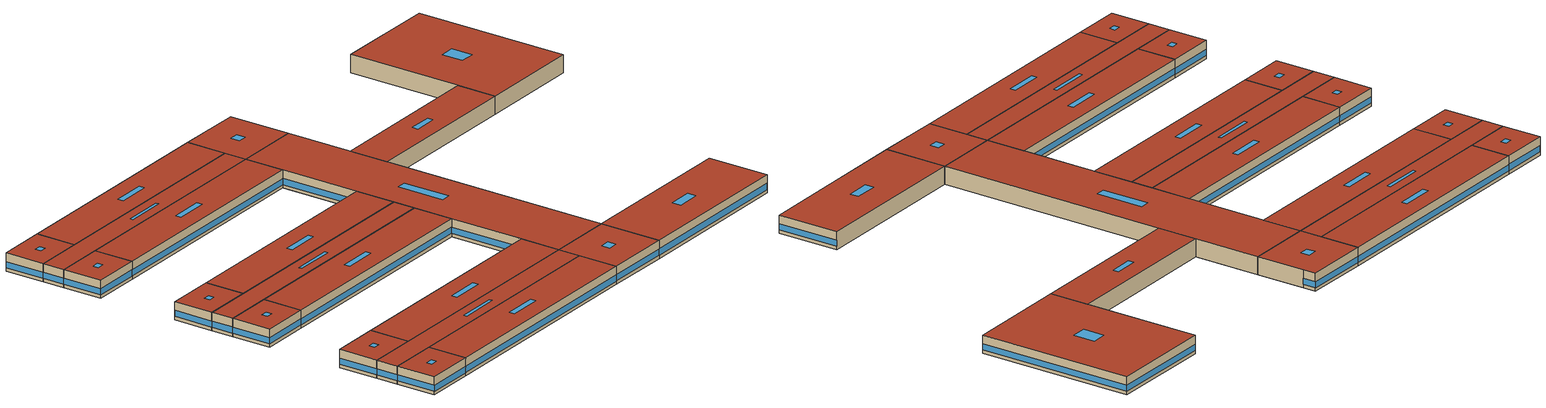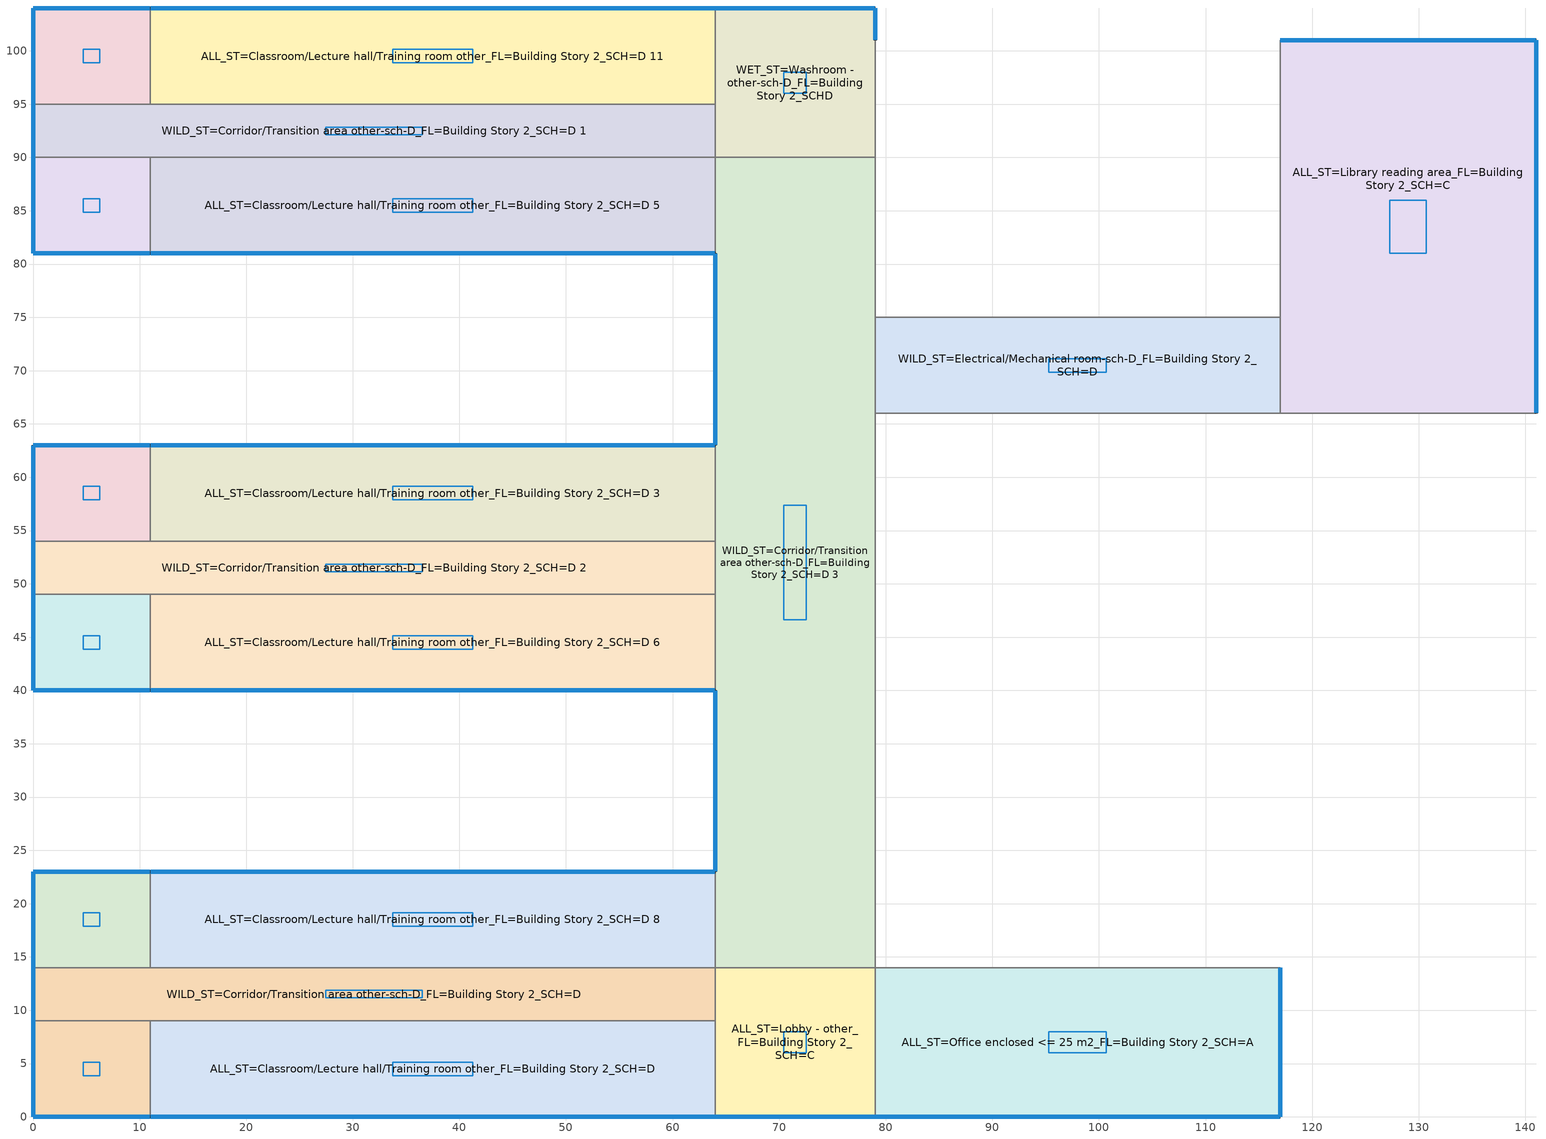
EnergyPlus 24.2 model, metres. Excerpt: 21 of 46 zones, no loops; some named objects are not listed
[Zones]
ALL_ST=Classroom/Lecture hall/Training room other_FL=Building Story 2_SCH=D
 floor to ALL_ST=Classroom/Lecture hall/Training room other_FL=Building Story 1_SCH=D 4 (BTAP-Int-Floor): 64,9 64,0 11,0 11,9 z4
 wall outside (BTAP-Ext-Wall-Mass:U-0.29): 11,0 64,0 z4:8
 wall to ALL_ST=Lobby - other_FL=Building Story 2_SCH=C (BTAP-Int-Wall): 64,0 64,9 z4:8
 wall to WILD_ST=Corridor/Transition area other-sch-D_FL=Building Story 2_SCH=D (BTAP-Int-Wall): 64,9 11,9 z4:8
 wall to ALL_ST=Classroom/Lecture hall/Training room other_FL=Building Story 2_SCH=D 4 (BTAP-Int-Wall): 11,9 11,0 z4:8
 window (BTAP-Ext-FixedWindow:U=0.280 SHGC=0.600): 11.03,0 63.97,0 z4.76:6.1
 roof outside (BTAP-Ext-Roof-Metal:U-0.2): 64,0 64,9 11,9 11,0 z8
 skylight (BTAP-Ext-Skylights:U=0.241 SHGC=0.600): 41.25,3.86 41.25,5.14 33.75,5.14 33.75,3.86 z8
ALL_ST=Classroom/Lecture hall/Training room other_FL=Building Story 2_SCH=D 1
 floor to ALL_ST=Classroom/Lecture hall/Training room other_FL=Building Story 1_SCH=D 7 (BTAP-Int-Floor): 11,63 11,54 0,54 0,63 z4
 wall outside (BTAP-Ext-Wall-Mass:U-0.29): 11,63 0,63 0,54 z4:8
 wall to WILD_ST=Corridor/Transition area other-sch-D_FL=Building Story 2_SCH=D 2 (BTAP-Int-Wall): 0,54 11,54 z4:8
 wall to ALL_ST=Classroom/Lecture hall/Training room other_FL=Building Story 2_SCH=D 3 (BTAP-Int-Wall): 11,54 11,63 z4:8
 window (BTAP-Ext-FixedWindow:U=0.280 SHGC=0.600): 10.97,63 0.03,63 / 0,62.97 0,54.03 z4.76:6.1
 roof outside (BTAP-Ext-Roof-Metal:U-0.2): 11,54 11,63 0,63 0,54 z8
 skylight (BTAP-Ext-Skylights:U=0.241 SHGC=0.600): 6.28,57.86 6.28,59.14 4.72,59.14 4.72,57.86 z8
ALL_ST=Classroom/Lecture hall/Training room other_FL=Building Story 2_SCH=D 10
 floor to ALL_ST=Classroom/Lecture hall/Training room other_FL=Building Story 1_SCH=D 9 (BTAP-Int-Floor): 11,90 11,81 0,81 0,90 z4
 wall outside (BTAP-Ext-Wall-Mass:U-0.29): 0,90 0,81 11,81 z4:8
 wall to ALL_ST=Classroom/Lecture hall/Training room other_FL=Building Story 2_SCH=D 5 (BTAP-Int-Wall): 11,81 11,90 z4:8
 wall to WILD_ST=Corridor/Transition area other-sch-D_FL=Building Story 2_SCH=D 1 (BTAP-Int-Wall): 11,90 0,90 z4:8
 window (BTAP-Ext-FixedWindow:U=0.280 SHGC=0.600): 0.03,81 10.97,81 / 0,89.97 0,81.03 z4.76:6.1
 roof outside (BTAP-Ext-Roof-Metal:U-0.2): 11,81 11,90 0,90 0,81 z8
 skylight (BTAP-Ext-Skylights:U=0.241 SHGC=0.600): 6.28,84.86 6.28,86.14 4.72,86.14 4.72,84.86 z8
ALL_ST=Classroom/Lecture hall/Training room other_FL=Building Story 2_SCH=D 11
 floor to ALL_ST=Classroom/Lecture hall/Training room other_FL=Building Story 1_SCH=D 6 (BTAP-Int-Floor): 64,104 64,95 11,95 11,104 z4
 wall outside (BTAP-Ext-Wall-Mass:U-0.29): 64,104 11,104 z4:8
 wall to WILD_ST=Corridor/Transition area other-sch-D_FL=Building Story 2_SCH=D 1 (BTAP-Int-Wall): 11,95 64,95 z4:8
 wall to WET_ST=Washroom - other-sch-D_FL=Building Story 2_SCHD (BTAP-Int-Wall): 64,95 64,104 z4:8
 wall to ALL_ST=Classroom/Lecture hall/Training room other_FL=Building Story 2_SCH=D 9 (BTAP-Int-Wall): 11,104 11,95 z4:8
 window (BTAP-Ext-FixedWindow:U=0.280 SHGC=0.600): 63.97,104 11.03,104 z4.76:6.1
 roof outside (BTAP-Ext-Roof-Metal:U-0.2): 64,95 64,104 11,104 11,95 z8
 skylight (BTAP-Ext-Skylights:U=0.241 SHGC=0.600): 41.25,98.86 41.25,100.14 33.75,100.14 33.75,98.86 z8
ALL_ST=Classroom/Lecture hall/Training room other_FL=Building Story 2_SCH=D 2
 floor to ALL_ST=Classroom/Lecture hall/Training room other_FL=Building Story 1_SCH=D 3 (BTAP-Int-Floor): 11,49 11,40 0,40 0,49 z4
 wall outside (BTAP-Ext-Wall-Mass:U-0.29): 0,49 0,40 11,40 z4:8
 wall to ALL_ST=Classroom/Lecture hall/Training room other_FL=Building Story 2_SCH=D 6 (BTAP-Int-Wall): 11,40 11,49 z4:8
 wall to WILD_ST=Corridor/Transition area other-sch-D_FL=Building Story 2_SCH=D 2 (BTAP-Int-Wall): 11,49 0,49 z4:8
 window (BTAP-Ext-FixedWindow:U=0.280 SHGC=0.600): 0.03,40 10.97,40 / 0,48.97 0,40.03 z4.76:6.1
 roof outside (BTAP-Ext-Roof-Metal:U-0.2): 11,40 11,49 0,49 0,40 z8
 skylight (BTAP-Ext-Skylights:U=0.241 SHGC=0.600): 6.28,43.86 6.28,45.14 4.72,45.14 4.72,43.86 z8
ALL_ST=Classroom/Lecture hall/Training room other_FL=Building Story 2_SCH=D 3
 floor to ALL_ST=Classroom/Lecture hall/Training room other_FL=Building Story 1_SCH=D (BTAP-Int-Floor): 64,63 64,54 11,54 11,63 z4
 wall outside (BTAP-Ext-Wall-Mass:U-0.29): 64,63 11,63 z4:8
 wall to WILD_ST=Corridor/Transition area other-sch-D_FL=Building Story 2_SCH=D 2 (BTAP-Int-Wall): 11,54 64,54 z4:8
 wall to WILD_ST=Corridor/Transition area other-sch-D_FL=Building Story 2_SCH=D 3 (BTAP-Int-Wall): 64,54 64,63 z4:8
 window (BTAP-Ext-FixedWindow:U=0.280 SHGC=0.600): 63.97,63 11.03,63 z4.76:6.1
 roof outside (BTAP-Ext-Roof-Metal:U-0.2): 64,54 64,63 11,63 11,54 z8
 skylight (BTAP-Ext-Skylights:U=0.241 SHGC=0.600): 41.25,57.86 41.25,59.14 33.75,59.14 33.75,57.86 z8
ALL_ST=Classroom/Lecture hall/Training room other_FL=Building Story 2_SCH=D 4
 floor to ALL_ST=Classroom/Lecture hall/Training room other_FL=Building Story 1_SCH=D 11 (BTAP-Int-Floor): 11,9 11,0 0,0 0,9 z4
 wall outside (BTAP-Ext-Wall-Mass:U-0.29): 0,9 0,0 11,0 z4:8
 wall to WILD_ST=Corridor/Transition area other-sch-D_FL=Building Story 2_SCH=D (BTAP-Int-Wall): 11,9 0,9 z4:8
 window (BTAP-Ext-FixedWindow:U=0.280 SHGC=0.600): 0.03,0 10.97,0 / 0,8.97 0,0.03 z4.76:6.1
 roof outside (BTAP-Ext-Roof-Metal:U-0.2): 11,0 11,9 0,9 0,0 z8
 skylight (BTAP-Ext-Skylights:U=0.241 SHGC=0.600): 6.28,3.86 6.28,5.14 4.72,5.14 4.72,3.86 z8
ALL_ST=Classroom/Lecture hall/Training room other_FL=Building Story 2_SCH=D 5
 floor to ALL_ST=Classroom/Lecture hall/Training room other_FL=Building Story 1_SCH=D 8 (BTAP-Int-Floor): 64,90 64,81 11,81 11,90 z4
 wall outside (BTAP-Ext-Wall-Mass:U-0.29): 11,81 64,81 z4:8
 wall to WILD_ST=Corridor/Transition area other-sch-D_FL=Building Story 2_SCH=D 3 (BTAP-Int-Wall): 64,81 64,90 z4:8
 wall to WILD_ST=Corridor/Transition area other-sch-D_FL=Building Story 2_SCH=D 1 (BTAP-Int-Wall): 64,90 11,90 z4:8
 window (BTAP-Ext-FixedWindow:U=0.280 SHGC=0.600): 11.03,81 63.97,81 z4.76:6.1
 roof outside (BTAP-Ext-Roof-Metal:U-0.2): 64,81 64,90 11,90 11,81 z8
 skylight (BTAP-Ext-Skylights:U=0.241 SHGC=0.600): 41.25,84.86 41.25,86.14 33.75,86.14 33.75,84.86 z8
ALL_ST=Classroom/Lecture hall/Training room other_FL=Building Story 2_SCH=D 6
 floor to ALL_ST=Classroom/Lecture hall/Training room other_FL=Building Story 1_SCH=D 2 (BTAP-Int-Floor): 64,49 64,40 11,40 11,49 z4
 wall outside (BTAP-Ext-Wall-Mass:U-0.29): 11,40 64,40 z4:8
 wall to WILD_ST=Corridor/Transition area other-sch-D_FL=Building Story 2_SCH=D 3 (BTAP-Int-Wall): 64,40 64,49 z4:8
 wall to WILD_ST=Corridor/Transition area other-sch-D_FL=Building Story 2_SCH=D 2 (BTAP-Int-Wall): 64,49 11,49 z4:8
 window (BTAP-Ext-FixedWindow:U=0.280 SHGC=0.600): 11.03,40 63.97,40 z4.76:6.1
 roof outside (BTAP-Ext-Roof-Metal:U-0.2): 64,40 64,49 11,49 11,40 z8
 skylight (BTAP-Ext-Skylights:U=0.241 SHGC=0.600): 41.25,43.86 41.25,45.14 33.75,45.14 33.75,43.86 z8
ALL_ST=Classroom/Lecture hall/Training room other_FL=Building Story 2_SCH=D 7
 floor to ALL_ST=Classroom/Lecture hall/Training room other_FL=Building Story 1_SCH=D 1 (BTAP-Int-Floor): 11,23 11,14 0,14 0,23 z4
 wall outside (BTAP-Ext-Wall-Mass:U-0.29): 11,23 0,23 0,14 z4:8
 wall to WILD_ST=Corridor/Transition area other-sch-D_FL=Building Story 2_SCH=D (BTAP-Int-Wall): 0,14 11,14 z4:8
 wall to ALL_ST=Classroom/Lecture hall/Training room other_FL=Building Story 2_SCH=D 8 (BTAP-Int-Wall): 11,14 11,23 z4:8
 window (BTAP-Ext-FixedWindow:U=0.280 SHGC=0.600): 10.97,23 0.03,23 / 0,22.97 0,14.03 z4.76:6.1
 roof outside (BTAP-Ext-Roof-Metal:U-0.2): 11,14 11,23 0,23 0,14 z8
 skylight (BTAP-Ext-Skylights:U=0.241 SHGC=0.600): 6.28,17.86 6.28,19.14 4.72,19.14 4.72,17.86 z8
ALL_ST=Classroom/Lecture hall/Training room other_FL=Building Story 2_SCH=D 8
 floor to ALL_ST=Classroom/Lecture hall/Training room other_FL=Building Story 1_SCH=D 5 (BTAP-Int-Floor): 64,23 64,14 11,14 11,23 z4
 wall outside (BTAP-Ext-Wall-Mass:U-0.29): 64,23 11,23 z4:8
 wall to WILD_ST=Corridor/Transition area other-sch-D_FL=Building Story 2_SCH=D (BTAP-Int-Wall): 11,14 64,14 z4:8
 wall to WILD_ST=Corridor/Transition area other-sch-D_FL=Building Story 2_SCH=D 3 (BTAP-Int-Wall): 64,14 64,23 z4:8
 window (BTAP-Ext-FixedWindow:U=0.280 SHGC=0.600): 63.97,23 11.03,23 z4.76:6.1
 roof outside (BTAP-Ext-Roof-Metal:U-0.2): 64,14 64,23 11,23 11,14 z8
 skylight (BTAP-Ext-Skylights:U=0.241 SHGC=0.600): 41.25,17.86 41.25,19.14 33.75,19.14 33.75,17.86 z8
ALL_ST=Classroom/Lecture hall/Training room other_FL=Building Story 2_SCH=D 9
 floor to ALL_ST=Classroom/Lecture hall/Training room other_FL=Building Story 1_SCH=D 10 (BTAP-Int-Floor): 11,104 11,95 0,95 0,104 z4
 wall outside (BTAP-Ext-Wall-Mass:U-0.29): 11,104 0,104 0,95 z4:8
 wall to WILD_ST=Corridor/Transition area other-sch-D_FL=Building Story 2_SCH=D 1 (BTAP-Int-Wall): 0,95 11,95 z4:8
 window (BTAP-Ext-FixedWindow:U=0.280 SHGC=0.600): 10.97,104 0.03,104 / 0,103.97 0,95.03 z4.76:6.1
 roof outside (BTAP-Ext-Roof-Metal:U-0.2): 11,95 11,104 0,104 0,95 z8
 skylight (BTAP-Ext-Skylights:U=0.241 SHGC=0.600): 6.28,98.86 6.28,100.14 4.72,100.14 4.72,98.86 z8
ALL_ST=Library reading area_FL=Building Story 2_SCH=C
 floor to ALL_ST=Food preparation area_FL=Building Story 1_SCH=B (BTAP-Int-Floor): 141,75 141,66 117,66 117,75 z4
 floor to ALL_ST=Conference/Meeting/Multi-purpose room_FL=Building Story 1_SCH=C (BTAP-Int-Floor): 141,101 141,75 117,75 117,101 z4
 wall outside (BTAP-Ext-Wall-Mass:U-0.29): 141,66 141,101 117,101 z4:8
 wall to ALL_ST=Gymnasium/Fitness centre playing area_FL=Building Story 1_SCH=B (BTAP-Int-Wall): 117,66 141,66 z4:8
 wall to WILD_ST=Electrical/Mechanical room-sch-D_FL=Building Story 2_SCH=D (BTAP-Int-Wall): 117,75 117,66 z4:8
 wall to ALL_ST=Audience seating area permanent - auditorium_FL=Building Story 1_SCH=C (BTAP-Int-Wall): 117,101 117,75 z4:8
 window (BTAP-Ext-FixedWindow:U=0.280 SHGC=0.600): 141,66.03 141,100.97 / 140.97,101 117.03,101 z4.76:6.1
 roof outside (BTAP-Ext-Roof-Metal:U-0.2): 141,66 141,101 117,101 117,66 z8
 skylight (BTAP-Ext-Skylights:U=0.241 SHGC=0.600): 130.7,81.03 130.7,85.97 127.3,85.97 127.3,81.03 z8
ALL_ST=Lobby - other_FL=Building Story 2_SCH=C
 floor to ALL_ST=Lobby - other_FL=Building Story 1_SCH=C (BTAP-Int-Floor): 79,14 79,0 64,0 64,14 z4
 wall outside (BTAP-Ext-Wall-Mass:U-0.29): 64,0 79,0 z4:8
 wall to ALL_ST=Office enclosed <= 25 m2_FL=Building Story 2_SCH=A (BTAP-Int-Wall): 79,0 79,14 z4:8
 wall to WILD_ST=Corridor/Transition area other-sch-D_FL=Building Story 2_SCH=D 3 (BTAP-Int-Wall): 79,14 64,14 z4:8
 wall to WILD_ST=Corridor/Transition area other-sch-D_FL=Building Story 2_SCH=D (BTAP-Int-Wall): 64,14 64,9 z4:8
 window (BTAP-Ext-FixedWindow:U=0.280 SHGC=0.600): 64.03,0 78.97,0 z4.76:6.1
 roof outside (BTAP-Ext-Roof-Metal:U-0.2): 79,0 79,14 64,14 64,0 z8
 skylight (BTAP-Ext-Skylights:U=0.241 SHGC=0.600): 72.56,6.01 72.56,7.99 70.44,7.99 70.44,6.01 z8
ALL_ST=Office enclosed <= 25 m2_FL=Building Story 2_SCH=A
 floor to ALL_ST=Office enclosed <= 25 m2_FL=Building Story 1_SCH=A (BTAP-Int-Floor): 117,14 117,0 79,0 79,14 z4
 wall outside (BTAP-Ext-Wall-Mass:U-0.29): 79,0 117,0 117,14 z4:8
 wall to ALL_ST=Gymnasium/Fitness centre playing area_FL=Building Story 1_SCH=B 1 (BTAP-Int-Wall): 117,14 79,14 z4:8
 window (BTAP-Ext-FixedWindow:U=0.280 SHGC=0.600): 79.03,0 116.97,0 / 117,0.03 117,13.97 z4.76:6.1
 roof outside (BTAP-Ext-Roof-Metal:U-0.2): 117,0 117,14 79,14 79,0 z8
 skylight (BTAP-Ext-Skylights:U=0.241 SHGC=0.600): 100.69,6.01 100.69,7.99 95.31,7.99 95.31,6.01 z8
WET_ST=Washroom - other-sch-D_FL=Building Story 2_SCHD
 floor to WET_ST=Washroom - other-sch-D_FL=Building Story 1_SCHD (BTAP-Int-Floor): 79,104 79,90 64,90 64,104 z4
 wall outside (BTAP-Ext-Wall-Mass:U-0.29): 79,101 79,104 64,104 z4:8
 wall to WILD_ST=Corridor/Transition area other-sch-D_FL=Building Story 2_SCH=D 3 (BTAP-Int-Wall): 64,90 79,90 z4:8
 wall to ALL_ST=Audience seating area permanent - auditorium_FL=Building Story 1_SCH=C (BTAP-Int-Wall): 79,90 79,101 z4:8
 wall to WILD_ST=Corridor/Transition area other-sch-D_FL=Building Story 2_SCH=D 1 (BTAP-Int-Wall): 64,95 64,90 z4:8
 window (BTAP-Ext-FixedWindow:U=0.280 SHGC=0.600): 79,101.03 79,103.97 z4.76:6.12; 78.97,104 64.03,104 z4.76:6.1
 roof outside (BTAP-Ext-Roof-Metal:U-0.2): 79,90 79,104 64,104 64,90 z8
 skylight (BTAP-Ext-Skylights:U=0.241 SHGC=0.600): 72.56,96.01 72.56,97.99 70.44,97.99 70.44,96.01 z8
WILD_ST=Corridor/Transition area other-sch-D_FL=Building Story 2_SCH=D
 floor to WILD_ST=Corridor/Transition area other-sch-D_FL=Building Story 1_SCH=D 3 (BTAP-Int-Floor): 64,14 64,9 0,9 0,14 z4
 wall outside (BTAP-Ext-Wall-Mass:U-0.29): 0,14 0,9 z4:8
 window (BTAP-Ext-FixedWindow:U=0.280 SHGC=0.600): 0,13.97 0,9.03 z4.76:6.11
 roof outside (BTAP-Ext-Roof-Metal:U-0.2): 64,9 64,14 0,14 0,9 z8
 skylight (BTAP-Ext-Skylights:U=0.241 SHGC=0.600): 36.53,11.15 36.53,11.85 27.47,11.85 27.47,11.15 z8
WILD_ST=Corridor/Transition area other-sch-D_FL=Building Story 2_SCH=D 1
 floor to WILD_ST=Corridor/Transition area other-sch-D_FL=Building Story 1_SCH=D (BTAP-Int-Floor): 64,95 64,90 0,90 0,95 z4
 wall outside (BTAP-Ext-Wall-Mass:U-0.29): 0,95 0,90 z4:8
 window (BTAP-Ext-FixedWindow:U=0.280 SHGC=0.600): 0,94.97 0,90.03 z4.76:6.11
 roof outside (BTAP-Ext-Roof-Metal:U-0.2): 64,90 64,95 0,95 0,90 z8
 skylight (BTAP-Ext-Skylights:U=0.241 SHGC=0.600): 36.53,92.15 36.53,92.85 27.47,92.85 27.47,92.15 z8
WILD_ST=Corridor/Transition area other-sch-D_FL=Building Story 2_SCH=D 2
 floor to WILD_ST=Corridor/Transition area other-sch-D_FL=Building Story 1_SCH=D 1 (BTAP-Int-Floor): 64,54 64,49 0,49 0,54 z4
 wall outside (BTAP-Ext-Wall-Mass:U-0.29): 0,54 0,49 z4:8
 wall to WILD_ST=Corridor/Transition area other-sch-D_FL=Building Story 2_SCH=D 3 (BTAP-Int-Wall): 64,49 64,54 z4:8
 window (BTAP-Ext-FixedWindow:U=0.280 SHGC=0.600): 0,53.97 0,49.03 z4.76:6.11
 roof outside (BTAP-Ext-Roof-Metal:U-0.2): 64,49 64,54 0,54 0,49 z8
 skylight (BTAP-Ext-Skylights:U=0.241 SHGC=0.600): 36.53,51.15 36.53,51.85 27.47,51.85 27.47,51.15 z8
WILD_ST=Corridor/Transition area other-sch-D_FL=Building Story 2_SCH=D 3
 floor to WILD_ST=Corridor/Transition area other-sch-D_FL=Building Story 1_SCH=D 2 (BTAP-Int-Floor): 79,90 79,14 64,14 64,90 z4
 wall outside (BTAP-Ext-Wall-Mass:U-0.29): 64,40 64,23 / 64,81 64,63 z4:8
 wall to ALL_ST=Gymnasium/Fitness centre playing area_FL=Building Story 1_SCH=B 1 (BTAP-Int-Wall): 79,14 79,66 z4:8
 wall to WILD_ST=Electrical/Mechanical room-sch-D_FL=Building Story 2_SCH=D (BTAP-Int-Wall): 79,66 79,75 z4:8
 wall to ALL_ST=Audience seating area permanent - auditorium_FL=Building Story 1_SCH=C (BTAP-Int-Wall): 79,75 79,90 z4:8
 window (BTAP-Ext-FixedWindow:U=0.280 SHGC=0.600): 64,39.97 64,23.03 / 64,80.97 64,63.03 z4.76:6.1
 roof outside (BTAP-Ext-Roof-Metal:U-0.2): 79,14 79,90 64,90 64,14 z8
 skylight (BTAP-Ext-Skylights:U=0.241 SHGC=0.600): 72.56,46.63 72.56,57.37 70.44,57.37 70.44,46.63 z8
WILD_ST=Electrical/Mechanical room-sch-D_FL=Building Story 2_SCH=D
 floor to WILD_ST=Electrical/Mechanical room-sch-D_FL=Building Story 1_SCH=D (BTAP-Int-Floor): 117,75 117,66 79,66 79,75 z4
 wall to ALL_ST=Gymnasium/Fitness centre playing area_FL=Building Story 1_SCH=B 1 (BTAP-Int-Wall): 79,66 117,66 z4:8
 wall to ALL_ST=Audience seating area permanent - auditorium_FL=Building Story 1_SCH=C (BTAP-Int-Wall): 117,75 79,75 z4:8
 roof outside (BTAP-Ext-Roof-Metal:U-0.2): 117,66 117,75 79,75 79,66 z8
 skylight (BTAP-Ext-Skylights:U=0.241 SHGC=0.600): 100.69,69.86 100.69,71.14 95.31,71.14 95.31,69.86 z8
[Building]
SecondarySchool: North Axis {deg}=0; Terrain=City; Loads Convergence Tolerance Value {W}=0.04; Temperature Convergence Tolerance Value {deltaC}=0.2; Solar Distribution=FullInteriorAndExterior; Maximum Number of Warmup Days=25; Minimum Number of Warmup Days=6
[Site:Location]
Calgary Intl AP_AB_CAN: Latitude {deg}=51.114; Longitude {deg}=-114.02; Time Zone {hr}=-7; Elevation {m}=1084.1
[Site:GroundTemperature:BuildingSurface]
19.527, 19.502, 19.536, 19.598, 20.002, 21.64, 22.225, 22.375, 21.449, 20.121, 19.802, 19.633
[Site:GroundTemperature:Deep]
1.8, 0, -0.3, 0.2, 2.8, 5.6, 8.1, 9.9, 10.3, 9.3, 7.1, 4.4
[Site:GroundTemperature:FCfactorMethod]
January Ground Temperature {C}=5.5; February Ground Temperature {C}=-2; March Ground Temperature {C}=-4.4; April Ground Temperature {C}=-6.3; May Ground Temperature {C}=-6.3; June Ground Temperature {C}=-0.3; July Ground Temperature {C}=4.7; August Ground Temperature {C}=10.2; September Ground Temperature {C}=13.8; October Ground Temperature {C}=17; November Ground Temperature {C}=16.6; December Ground Temperature {C}=11.5
[Site:GroundTemperature:Shallow]
-4.6, -5.5, -3.9, -1.2, 5.6, 10.9, 14.5, 15.6, 13.7, 9.6, 4.1, -1
[Site:WaterMainsTemperature]
Calculation Method=Correlation; Annual Average Outdoor Air Temperature {C}=5; Maximum Difference In Monthly Average Outdoor Air Temperatures {deltaC}=23.3
[SizingPeriod:DesignDay] Day of Month=21; Dry-Bulb Temperature Range Modifier Type=DefaultMultipliers; Humidity Condition Type=Wetbulb; Barometric Pressure {Pa}=88961; Rain Indicator=No; Snow Indicator=No; Daylight Saving Time Indicator=No; Begin Environment Reset Mode=FullResetAtBeginEnvironment
Name | Month | Day Type | Maximum Dry-Bulb Temperature {C} | Daily Dry-Bulb Temperature Range {deltaC} | Wetbulb or DewPoint at Maximum Dry-Bulb {C} | Wind Speed {m/s} | Wind Direction {deg} | Solar Model Indicator | ASHRAE Clear Sky Optical Depth for Beam Irradiance (taub) | ASHRAE Clear Sky Optical Depth for Diffuse Irradiance (taud) | Sky Clearness
Calgary Intl AP Ann Clg .4% Condns DB=>MWB | 7 | SummerDesignDay | 28.5 | 12.1 | 16.1 | 4.5 | 160 | ASHRAETau | 0.339 | 2.421
Calgary Intl AP Ann Clg .4% Condns WB=>MDB | 7 | SummerDesignDay | 25.3 | 12.1 | 17.8 | 4.5 | 160 | ASHRAETau | 0.339 | 2.421
Calgary Intl AP Ann Htg 99.6% Condns DB | 1 | WinterDesignDay | -28.5 | 0 | -28.5 | 2.9 | 200 | ASHRAEClearSky |  |  | 0
[Material] Thermal Absorptance=0.9
Name | Roughness | Thickness {m} | Conductivity {W/m-K} | Density {kg/m3} | Specific Heat {J/kg-K} | Solar Absorptance | Visible Absorptance
1/2IN Gypsum 1 | Smooth | 0.0127 | 0.16 | 784.9 | 830 | 0.4 | 0.4
100mm Normalweight concrete floor 1 | MediumSmooth | 0.1016 | 2.31 | 2322 | 832 | 0.7 | 0.7
1IN Stucco 1 | Smooth | 0.0253 | 0.6918 | 1858 | 837 | 0.7 | 0.92
8IN CONCRETE HW RefBldg 1 | Rough | 0.2032 | 1.311 | 2240 | 836.8 | 0.7 | 0.7
G01 13mm gypsum board 1 | Smooth | 0.0127 | 0.16 | 800 | 1090 | 0.7 | 0.5
Metal Roof Surface 1 | Smooth | 0.0008 | 45.28 | 7824 | 500 | 0.7 | 0.7
[Material:NoMass] Roughness=Smooth; Thermal Absorptance=0.9; Solar Absorptance=0.7
Name | Thermal Resistance {m2-K/W} | Visible Absorptance
Typical Carpet Pad | 0.21648 | 0.8
Typical Insulation 2 | 3.17733 | 0.7
Typical Insulation 3 | 4.99998 | 0.7
[WindowMaterial:SimpleGlazingSystem] Solar Heat Gain Coefficient=0.6; Visible Transmittance=0.21
Name | U-Factor {W/m2-K}
SimpleGlazing:U=0.241 SHGC=0.600 | 2.41
SimpleGlazing:U=0.280 SHGC=0.600 | 2.8
[Construction]
BTAP-Ext-FixedWindow:U=0.280 SHGC=0.600: SimpleGlazing:U=0.280 SHGC=0.600
BTAP-Ext-Roof-Metal:U-0.2: Metal Roof Surface 1, Typical Insulation 3
BTAP-Ext-Skylights:U=0.241 SHGC=0.600: SimpleGlazing:U=0.241 SHGC=0.600
BTAP-Ext-Wall-Mass:U-0.29: 1IN Stucco 1, 8IN CONCRETE HW RefBldg 1, Typical Insulation 2, 1/2IN Gypsum 1
BTAP-Int-Floor: 100mm Normalweight concrete floor 1, Typical Carpet Pad
BTAP-Int-Wall: G01 13mm gypsum board 1, G01 13mm gypsum board 1
[Zone] Multiplier=1; Part of Total Floor Area=Yes
ALL_ST=Classroom/Lecture hall/Training room other_FL=Building Story 2_SCH=D; ALL_ST=Classroom/Lecture hall/Training room other_FL=Building Story 2_SCH=D 1; ALL_ST=Classroom/Lecture hall/Training room other_FL=Building Story 2_SCH=D 10; ALL_ST=Classroom/Lecture hall/Training room other_FL=Building Story 2_SCH=D 11; ALL_ST=Classroom/Lecture hall/Training room other_FL=Building Story 2_SCH=D 2; ALL_ST=Classroom/Lecture hall/Training room other_FL=Building Story 2_SCH=D 3; ALL_ST=Classroom/Lecture hall/Training room other_FL=Building Story 2_SCH=D 4; ALL_ST=Classroom/Lecture hall/Training room other_FL=Building Story 2_SCH=D 5; ALL_ST=Classroom/Lecture hall/Training room other_FL=Building Story 2_SCH=D 6; ALL_ST=Classroom/Lecture hall/Training room other_FL=Building Story 2_SCH=D 7; ALL_ST=Classroom/Lecture hall/Training room other_FL=Building Story 2_SCH=D 8; ALL_ST=Classroom/Lecture hall/Training room other_FL=Building Story 2_SCH=D 9; ALL_ST=Library reading area_FL=Building Story 2_SCH=C; ALL_ST=Lobby - other_FL=Building Story 2_SCH=C; ALL_ST=Office enclosed <= 25 m2_FL=Building Story 2_SCH=A; WET_ST=Washroom - other-sch-D_FL=Building Story 2_SCHD; WILD_ST=Corridor/Transition area other-sch-D_FL=Building Story 2_SCH=D; WILD_ST=Corridor/Transition area other-sch-D_FL=Building Story 2_SCH=D 1; WILD_ST=Corridor/Transition area other-sch-D_FL=Building Story 2_SCH=D 2; WILD_ST=Corridor/Transition area other-sch-D_FL=Building Story 2_SCH=D 3; WILD_ST=Electrical/Mechanical room-sch-D_FL=Building Story 2_SCH=D
[Space]
Name | Zone | Volume {m3} | Space Type
Mult_Class_1_Pod_1_ZN_1_FLR_2 | ALL_ST=Classroom/Lecture hall/Training room other_FL=Building Story 2_SCH=D | 1908 | Space Function Classroom/Lecture hall/Training room other
Corner_Class_2_Pod_2_ZN_1_FLR_2 | ALL_ST=Classroom/Lecture hall/Training room other_FL=Building Story 2_SCH=D 1 | 396 | Space Function Classroom/Lecture hall/Training room other
Corner_Class_1_Pod_3_ZN_1_FLR_2 | ALL_ST=Classroom/Lecture hall/Training room other_FL=Building Story 2_SCH=D 10 | 396 | Space Function Classroom/Lecture hall/Training room other
Mult_Class_2_Pod_3_ZN_1_FLR_2 | ALL_ST=Classroom/Lecture hall/Training room other_FL=Building Story 2_SCH=D 11 | 1908 | Space Function Classroom/Lecture hall/Training room other
Corner_Class_1_Pod_2_ZN_1_FLR_2 | ALL_ST=Classroom/Lecture hall/Training room other_FL=Building Story 2_SCH=D 2 | 396 | Space Function Classroom/Lecture hall/Training room other
Mult_Class_2_Pod_2_ZN_1_FLR_2 | ALL_ST=Classroom/Lecture hall/Training room other_FL=Building Story 2_SCH=D 3 | 1908 | Space Function Classroom/Lecture hall/Training room other
Corner_Class_1_Pod_1_ZN_1_FLR_2 | ALL_ST=Classroom/Lecture hall/Training room other_FL=Building Story 2_SCH=D 4 | 396 | Space Function Classroom/Lecture hall/Training room other
Mult_Class_1_Pod_3_ZN_1_FLR_2 | ALL_ST=Classroom/Lecture hall/Training room other_FL=Building Story 2_SCH=D 5 | 1908 | Space Function Classroom/Lecture hall/Training room other
Mult_Class_1_Pod_2_ZN_1_FLR_2 | ALL_ST=Classroom/Lecture hall/Training room other_FL=Building Story 2_SCH=D 6 | 1908 | Space Function Classroom/Lecture hall/Training room other
Corner_Class_2_Pod_1_ZN_1_FLR_2 | ALL_ST=Classroom/Lecture hall/Training room other_FL=Building Story 2_SCH=D 7 | 396 | Space Function Classroom/Lecture hall/Training room other
Mult_Class_2_Pod_1_ZN_1_FLR_2 | ALL_ST=Classroom/Lecture hall/Training room other_FL=Building Story 2_SCH=D 8 | 1908 | Space Function Classroom/Lecture hall/Training room other
Corner_Class_2_Pod_3_ZN_1_FLR_2 | ALL_ST=Classroom/Lecture hall/Training room other_FL=Building Story 2_SCH=D 9 | 396 | Space Function Classroom/Lecture hall/Training room other
LIBRARY_MEDIA_CENTER_ZN_1_FLR_2 | ALL_ST=Library reading area_FL=Building Story 2_SCH=C | 3360 | Space Function Library reading area
Lobby_ZN_1_FLR_2 | ALL_ST=Lobby - other_FL=Building Story 2_SCH=C | 840 | Space Function Lobby - other
Offices_ZN_1_FLR_2 | ALL_ST=Office enclosed <= 25 m2_FL=Building Story 2_SCH=A | 2128 | Space Function Office enclosed <= 25 m2
Bathrooms_ZN_1_FLR_2 | WET_ST=Washroom - other-sch-D_FL=Building Story 2_SCHD | 840 | Space Function Washroom - other-sch-D
Corridor_Pod_1_ZN_1_FLR_2 | WILD_ST=Corridor/Transition area other-sch-D_FL=Building Story 2_SCH=D | 1280 | Space Function Corridor/Transition area other-sch-D
Corridor_Pod_3_ZN_1_FLR_2 | WILD_ST=Corridor/Transition area other-sch-D_FL=Building Story 2_SCH=D 1 | 1280 | Space Function Corridor/Transition area other-sch-D
Corridor_Pod_2_ZN_1_FLR_2 | WILD_ST=Corridor/Transition area other-sch-D_FL=Building Story 2_SCH=D 2 | 1280 | Space Function Corridor/Transition area other-sch-D
Main_Corridor_ZN_1_FLR_2 | WILD_ST=Corridor/Transition area other-sch-D_FL=Building Story 2_SCH=D 3 | 4560 | Space Function Corridor/Transition area other-sch-D
Mech_ZN_1_FLR_2 | WILD_ST=Electrical/Mechanical room-sch-D_FL=Building Story 2_SCH=D | 1368 | Space Function Electrical/Mechanical room-sch-D
[SpaceList]
Space Function Classroom/Lecture hall/Training room other: Corner_Class_2_Pod_3_ZN_1_FLR_2, Mult_Class_1_Pod_3_ZN_1_FLR_2, Mult_Class_2_Pod_1_ZN_1_FLR_1, Corner_Class_2_Pod_1_ZN_1_FLR_2, Mult_Class_2_Pod_2_ZN_1_FLR_1, Corner_Class_1_Pod_2_ZN_1_FLR_2, Corner_Class_1_Pod_2_ZN_1_FLR_1, Mult_Class_1_Pod_2_ZN_1_FLR_1, Corner_Class_2_Pod_1_ZN_1_FLR_1, Mult_Class_2_Pod_3_ZN_1_FLR_2, Corner_Class_2_Pod_2_ZN_1_FLR_2, Mult_Class_1_Pod_1_ZN_1_FLR_2, Corner_Class_1_Pod_3_ZN_1_FLR_1, Corner_Class_2_Pod_3_ZN_1_FLR_1, Corner_Class_1_Pod_3_ZN_1_FLR_2, Mult_Class_2_Pod_3_ZN_1_FLR_1, Corner_Class_1_Pod_1_ZN_1_FLR_2, Mult_Class_2_Pod_2_ZN_1_FLR_2, Mult_Class_1_Pod_2_ZN_1_FLR_2, Mult_Class_2_Pod_1_ZN_1_FLR_2, Corner_Class_1_Pod_1_ZN_1_FLR_1, Mult_Class_1_Pod_1_ZN_1_FLR_1, Corner_Class_2_Pod_2_ZN_1_FLR_1, Mult_Class_1_Pod_3_ZN_1_FLR_1
Space Function Library reading area: LIBRARY_MEDIA_CENTER_ZN_1_FLR_2
Space Function Lobby - other: Lobby_ZN_1_FLR_2, Lobby_ZN_1_FLR_1
Space Function Office enclosed <= 25 m2: Offices_ZN_1_FLR_1, Offices_ZN_1_FLR_2
Space Function Washroom - other-sch-D: Bathrooms_ZN_1_FLR_2, Bathrooms_ZN_1_FLR_1
Space Function Corridor/Transition area other-sch-D: Corridor_Pod_1_ZN_1_FLR_2, Corridor_Pod_3_ZN_1_FLR_1, Corridor_Pod_2_ZN_1_FLR_1, Main_Corridor_ZN_1_FLR_1, Main_Corridor_ZN_1_FLR_2, Corridor_Pod_1_ZN_1_FLR_1, Corridor_Pod_2_ZN_1_FLR_2, Corridor_Pod_3_ZN_1_FLR_2
Space Function Electrical/Mechanical room-sch-D: Mech_ZN_1_FLR_1, Mech_ZN_1_FLR_2
[Lights] Design Level Calculation Method=Watts/Area; Fraction Radiant=0.5; Fraction Visible=0.2; Fraction Replaceable=1
Name | Zone or ZoneList or Space or SpaceList | Schedule | Watts per Floor Area {W/m2}
Space Function Classroom/Lecture hall/Training room other Lights | Space Function Classroom/Lecture hall/Training room other | NECB-D-Lighting | 7.60001
Space Function Library reading area Lights | Space Function Library reading area | NECB-C-Occupancy-NECB-C-Lighting-0.0-0.0-0.67-Light Ruleset | 10.3
Space Function Lobby - other Lights | Space Function Lobby - other | NECB-C-Occupancy-NECB-C-Lighting-0.0-0.0-0.67-Light Ruleset | 9.00001
Space Function Office enclosed <= 25 m2 Lights | Space Function Office enclosed <= 25 m2 | NECB-A-Lighting | 8.00001
Space Function Washroom - other-sch-D Lights | Space Function Washroom - other-sch-D | NECB-D-Lighting | 6.80001
Space Function Corridor/Transition area other-sch-D Lights | Space Function Corridor/Transition area other-sch-D | NECB-D-Lighting | 4.4
Space Function Electrical/Mechanical room-sch-D Lights | Space Function Electrical/Mechanical room-sch-D | NECB-D-Lighting | 4.60167
[People] Number of People Calculation Method=People/Area; Fraction Radiant=0.3; Activity Level Schedule=NECB-Activity; Work Efficiency Schedule=Work Efficiency Schedule; Clothing Insulation Schedule=Clothing Schedule; Air Velocity Schedule=Air Velocity Schedule
Name | Zone or ZoneList or Space or SpaceList | Number of People Schedule | People per Floor Area {person/m2}
Space Function Classroom/Lecture hall/Training room other People | Space Function Classroom/Lecture hall/Training room other | NECB-D-Occupancy | 0.133382
Space Function Library reading area People | Space Function Library reading area | NECB-C-Occupancy | 0.0500182
Space Function Lobby - other People | Space Function Lobby - other | NECB-C-Occupancy | 0.100036
Space Function Office enclosed <= 25 m2 People | Space Function Office enclosed <= 25 m2 | NECB-A-Occupancy | 0.0500182
Space Function Washroom - other-sch-D People | Space Function Washroom - other-sch-D | NECB-D-Occupancy | 0.0333454
Space Function Corridor/Transition area other-sch-D People | Space Function Corridor/Transition area other-sch-D | NECB-D-Occupancy | 0.0100036
Space Function Electrical/Mechanical room-sch-D People | Space Function Electrical/Mechanical room-sch-D | NECB-D-Occupancy | 0.00500182
[ElectricEquipment] Design Level Calculation Method=Watts/Area; Fraction Radiant=0.5
Name | Zone or ZoneList or Space or SpaceList | Schedule | Watts per Floor Area {W/m2}
Space Function Classroom/Lecture hall/Training room other Elec Equip | Space Function Classroom/Lecture hall/Training room other | NECB-D-Electric-Equipment | 5.00182
Space Function Library reading area Elec Equip | Space Function Library reading area | NECB-C-Electric-Equipment | 1.00036
Space Function Lobby - other Elec Equip | Space Function Lobby - other | NECB-C-Electric-Equipment | 1.00036
Space Function Office enclosed <= 25 m2 Elec Equip | Space Function Office enclosed <= 25 m2 | NECB-A-Electric-Equipment | 7.50273
Space Function Washroom - other-sch-D Elec Equip | Space Function Washroom - other-sch-D | NECB-D-Electric-Equipment | 1.00036
Space Function Electrical/Mechanical room-sch-D Elec Equip | Space Function Electrical/Mechanical room-sch-D | NECB-D-Electric-Equipment | 1.00036
[ZoneInfiltration:DesignFlowRate] Schedule=Always On Discrete; Design Flow Rate Calculation Method=Flow/ExteriorArea; Flow Rate per Exterior Surface Area {m3/s-m2}=0.00538981; Constant Term Coefficient=0; Temperature Term Coefficient=0; Velocity Term Coefficient=0.224; Velocity Squared Term Coefficient=0
Name | Zone or ZoneList or Space or SpaceList
Mult_Class_1_Pod_1_ZN_1_FLR_2 Infiltration | Mult_Class_1_Pod_1_ZN_1_FLR_2
Corner_Class_2_Pod_2_ZN_1_FLR_2 Infiltration | Corner_Class_2_Pod_2_ZN_1_FLR_2
Corner_Class_1_Pod_3_ZN_1_FLR_2 Infiltration | Corner_Class_1_Pod_3_ZN_1_FLR_2
Mult_Class_2_Pod_3_ZN_1_FLR_2 Infiltration | Mult_Class_2_Pod_3_ZN_1_FLR_2
Corner_Class_1_Pod_2_ZN_1_FLR_2 Infiltration | Corner_Class_1_Pod_2_ZN_1_FLR_2
Mult_Class_2_Pod_2_ZN_1_FLR_2 Infiltration | Mult_Class_2_Pod_2_ZN_1_FLR_2
Corner_Class_1_Pod_1_ZN_1_FLR_2 Infiltration | Corner_Class_1_Pod_1_ZN_1_FLR_2
Mult_Class_1_Pod_3_ZN_1_FLR_2 Infiltration | Mult_Class_1_Pod_3_ZN_1_FLR_2
Mult_Class_1_Pod_2_ZN_1_FLR_2 Infiltration | Mult_Class_1_Pod_2_ZN_1_FLR_2
Corner_Class_2_Pod_1_ZN_1_FLR_2 Infiltration | Corner_Class_2_Pod_1_ZN_1_FLR_2
Mult_Class_2_Pod_1_ZN_1_FLR_2 Infiltration | Mult_Class_2_Pod_1_ZN_1_FLR_2
Corner_Class_2_Pod_3_ZN_1_FLR_2 Infiltration | Corner_Class_2_Pod_3_ZN_1_FLR_2
LIBRARY_MEDIA_CENTER_ZN_1_FLR_2 Infiltration | LIBRARY_MEDIA_CENTER_ZN_1_FLR_2
Lobby_ZN_1_FLR_2 Infiltration | Lobby_ZN_1_FLR_2
Offices_ZN_1_FLR_2 Infiltration | Offices_ZN_1_FLR_2
Bathrooms_ZN_1_FLR_2 Infiltration | Bathrooms_ZN_1_FLR_2
Corridor_Pod_1_ZN_1_FLR_2 Infiltration | Corridor_Pod_1_ZN_1_FLR_2
Corridor_Pod_3_ZN_1_FLR_2 Infiltration | Corridor_Pod_3_ZN_1_FLR_2
Corridor_Pod_2_ZN_1_FLR_2 Infiltration | Corridor_Pod_2_ZN_1_FLR_2
Main_Corridor_ZN_1_FLR_2 Infiltration | Main_Corridor_ZN_1_FLR_2
Mech_ZN_1_FLR_2 Infiltration | Mech_ZN_1_FLR_2
[Foundation:Kiva]
Bldg Kiva Foundation: Wall Height Above Grade {m}=0; Wall Depth Below Slab {m}=0
[Foundation:Kiva:Settings]
Soil Conductivity {W/m-K}=1.73; Soil Density {kg/m3}=1842; Soil Specific Heat {J/kg-K}=419; Ground Solar Absorptivity=0.9; Ground Thermal Absorptivity=0.9; Ground Surface Roughness {m}=0.03; Far-Field Width {m}=40; Deep-Ground Boundary Condition=Autoselect; Deep-Ground Depth {m}=Autocalculate; Minimum Cell Dimension {m}=0.02; Maximum Cell Growth Coefficient=1.5; Simulation Timestep=Hourly
[Schedule:Day:Interval]
NECB-C-Occupancy Sun|Hol Day: No, 08:00, 0, 09:00, 0.1, 10:00, 0.2, 11:00, 0.5, 12:00, 0.6, 13:00, 0.8, 16:00, 0.9, 17:00, 0.8, 18:00, 0.7, 19:00, 0.5, 24:00, 0
NECB-C-Occupancy Default|Wkdy Day; NECB-C-Occupancy Default: No, 08:00, 0, 09:00, 0.1, 10:00, 0.2, 12:00, 0.5, 16:00, 0.7, 17:00, 0.8, 18:00, 0.7, 19:00, 0.5, 21:00, 0.3, 24:00, 0
NECB-C-Occupancy Sat Day: No, 08:00, 0, 09:00, 0.1, 10:00, 0.2, 11:00, 0.5, 12:00, 0.6, 13:00, 0.8, 16:00, 0.9, 17:00, 0.8, 18:00, 0.7, 19:00, 0.5, 21:00, 0.2, 24:00, 0
NECB-Activity Default; NECB-Activity Summer Design Day; NECB-Activity Winter Design Day: No, 24:00, 130
Work Efficiency Schedule Default; NECB-D-Occupancy Sun|Hol Day; NECB-D-Occupancy Sat Day; NECB-A-Occupancy Sun|Hol Day; NECB-A-Occupancy Sat Day: No, 24:00, 0
Clothing Schedule Default Winter Clothes: No, 24:00, 1
Air Velocity Schedule Default; NECB-A-Electric-Equipment Sun|Hol Day; NECB-A-Electric-Equipment Sat Day: No, 24:00, 0.2
NECB-C-Electric-Equipment Sun|Hol Day; NECB-C-Occupancy-NECB-C-Lighting-0.0-0.0-0.67-Sun|Hol-Light Day: No, 08:00, 0.05, 09:00, 0.5, 19:00, 0.9, 24:00, 0.05
NECB-C-Electric-Equipment Default|Wkdy Day; NECB-C-Electric-Equipment Sat Day; NECB-C-Electric-Equipment Default; NECB-C-Occupancy-NECB-C-Lighting-0.0-0.0-0.67-Default|Wkdy-Light Day; NECB-C-Occupancy-NECB-C-Lighting-0.0-0.0-0.67-Sat-Light Day; NECB-C-Occupancy-NECB-C-Lighting-0.0-0.0-0.67-Light Default: No, 08:00, 0.05, 09:00, 0.5, 19:00, 0.9, 20:00, 0.6, 21:00, 0.5, 24:00, 0.05
NECB-D-Lighting Sun|Hol Day; NECB-D-Lighting Sat Day; NECB-D-Electric-Equipment Sun|Hol Day; NECB-D-Electric-Equipment Sat Day; NECB-A-Lighting Sun|Hol Day; NECB-A-Lighting Sat Day: No, 24:00, 0.05
NECB-D-Lighting Default|Wkdy Day; NECB-D-Lighting Default; NECB-D-Electric-Equipment Default|Wkdy Day; NECB-D-Electric-Equipment Default: No, 08:00, 0.05, 09:00, 0.3, 16:00, 0.9, 17:00, 0.7, 19:00, 0.5, 22:00, 0.7, 23:00, 0.3, 24:00, 0.05
NECB-D-Occupancy Default|Wkdy Day; NECB-D-Occupancy Default: No, 08:00, 0, 09:00, 0.1, 12:00, 0.9, 16:00, 0.8, 17:00, 0.5, 18:00, 0.2, 19:00, 0.1, 22:00, 0.3, 23:00, 0.1, 24:00, 0
NECB-A-Lighting Default|Wkdy Day; NECB-A-Lighting Default: No, 07:00, 0.05, 08:00, 0.3, 09:00, 0.8, 17:00, 0.9, 18:00, 0.8, 19:00, 0.5, 21:00, 0.3, 23:00, 0.1, 24:00, 0.05
NECB-A-Occupancy Default|Wkdy Day; NECB-A-Occupancy Default: No, 07:00, 0, 08:00, 0.1, 09:00, 0.7, 12:00, 0.9, 14:00, 0.5, 17:00, 0.9, 18:00, 0.7, 19:00, 0.3, 23:00, 0.1, 24:00, 0
NECB-A-Electric-Equipment Default|Wkdy Day; NECB-A-Electric-Equipment Default: No, 07:00, 0.2, 08:00, 0.3, 09:00, 0.8, 18:00, 0.9, 19:00, 0.5, 21:00, 0.3, 24:00, 0.2
[Schedule:Week:Daily]
NECB-C-Occupancy Week Rule - Jan1-Dec31: NECB-C-Occupancy Sun|Hol Day, NECB-C-Occupancy Default|Wkdy Day, NECB-C-Occupancy Default|Wkdy Day, NECB-C-Occupancy Default|Wkdy Day, NECB-C-Occupancy Default|Wkdy Day, NECB-C-Occupancy Default|Wkdy Day, NECB-C-Occupancy Sat Day, NECB-C-Occupancy Default, NECB-C-Occupancy Default, NECB-C-Occupancy Default, NECB-C-Occupancy Default, NECB-C-Occupancy Default
NECB-Activity Week Rule - Jan1-Dec31: NECB-Activity Default, NECB-Activity Default, NECB-Activity Default, NECB-Activity Default, NECB-Activity Default, NECB-Activity Default, NECB-Activity Default, NECB-Activity Default, NECB-Activity Summer Design Day, NECB-Activity Winter Design Day, NECB-Activity Default, NECB-Activity Default
Work Efficiency Schedule Week Rule - Jan1-Dec31: Work Efficiency Schedule Default, Work Efficiency Schedule Default, Work Efficiency Schedule Default, Work Efficiency Schedule Default, Work Efficiency Schedule Default, Work Efficiency Schedule Default, Work Efficiency Schedule Default, Work Efficiency Schedule Default, Work Efficiency Schedule Default, Work Efficiency Schedule Default, Work Efficiency Schedule Default, Work Efficiency Schedule Default
Clothing Schedule Week Rule - Jan1-Dec31: Clothing Schedule Default Winter Clothes, Clothing Schedule Default Winter Clothes, Clothing Schedule Default Winter Clothes, Clothing Schedule Default Winter Clothes, Clothing Schedule Default Winter Clothes, Clothing Schedule Default Winter Clothes, Clothing Schedule Default Winter Clothes, Clothing Schedule Default Winter Clothes, Clothing Schedule Default Winter Clothes, Clothing Schedule Default Winter Clothes, Clothing Schedule Default Winter Clothes, Clothing Schedule Default Winter Clothes
Air Velocity Schedule Week Rule - Jan1-Dec31: Air Velocity Schedule Default, Air Velocity Schedule Default, Air Velocity Schedule Default, Air Velocity Schedule Default, Air Velocity Schedule Default, Air Velocity Schedule Default, Air Velocity Schedule Default, Air Velocity Schedule Default, Air Velocity Schedule Default, Air Velocity Schedule Default, Air Velocity Schedule Default, Air Velocity Schedule Default
NECB-C-Electric-Equipment Week Rule - Jan1-Dec31: NECB-C-Electric-Equipment Sun|Hol Day, NECB-C-Electric-Equipment Default|Wkdy Day, NECB-C-Electric-Equipment Default|Wkdy Day, NECB-C-Electric-Equipment Default|Wkdy Day, NECB-C-Electric-Equipment Default|Wkdy Day, NECB-C-Electric-Equipment Default|Wkdy Day, NECB-C-Electric-Equipment Sat Day, NECB-C-Electric-Equipment Default, NECB-C-Electric-Equipment Default, NECB-C-Electric-Equipment Default, NECB-C-Electric-Equipment Default, NECB-C-Electric-Equipment Default
NECB-D-Lighting Week Rule - Jan1-Dec31: NECB-D-Lighting Sun|Hol Day, NECB-D-Lighting Default|Wkdy Day, NECB-D-Lighting Default|Wkdy Day, NECB-D-Lighting Default|Wkdy Day, NECB-D-Lighting Default|Wkdy Day, NECB-D-Lighting Default|Wkdy Day, NECB-D-Lighting Sat Day, NECB-D-Lighting Default, NECB-D-Lighting Default, NECB-D-Lighting Default, NECB-D-Lighting Default, NECB-D-Lighting Default
NECB-D-Occupancy Week Rule - Jan1-Dec31: NECB-D-Occupancy Sun|Hol Day, NECB-D-Occupancy Default|Wkdy Day, NECB-D-Occupancy Default|Wkdy Day, NECB-D-Occupancy Default|Wkdy Day, NECB-D-Occupancy Default|Wkdy Day, NECB-D-Occupancy Default|Wkdy Day, NECB-D-Occupancy Sat Day, NECB-D-Occupancy Default, NECB-D-Occupancy Default, NECB-D-Occupancy Default, NECB-D-Occupancy Default, NECB-D-Occupancy Default
NECB-D-Electric-Equipment Week Rule - Jan1-Dec31: NECB-D-Electric-Equipment Sun|Hol Day, NECB-D-Electric-Equipment Default|Wkdy Day, NECB-D-Electric-Equipment Default|Wkdy Day, NECB-D-Electric-Equipment Default|Wkdy Day, NECB-D-Electric-Equipment Default|Wkdy Day, NECB-D-Electric-Equipment Default|Wkdy Day, NECB-D-Electric-Equipment Sat Day, NECB-D-Electric-Equipment Default, NECB-D-Electric-Equipment Default, NECB-D-Electric-Equipment Default, NECB-D-Electric-Equipment Default, NECB-D-Electric-Equipment Default
NECB-C-Occupancy-NECB-C-Lighting-0.0-0.0-0.67-Light Ruleset Week Rule - Jan1-Dec31: NECB-C-Occupancy-NECB-C-Lighting-0.0-0.0-0.67-Sun|Hol-Light Day, NECB-C-Occupancy-NECB-C-Lighting-0.0-0.0-0.67-Default|Wkdy-Light Day, NECB-C-Occupancy-NECB-C-Lighting-0.0-0.0-0.67-Default|Wkdy-Light Day, NECB-C-Occupancy-NECB-C-Lighting-0.0-0.0-0.67-Default|Wkdy-Light Day, NECB-C-Occupancy-NECB-C-Lighting-0.0-0.0-0.67-Default|Wkdy-Light Day, NECB-C-Occupancy-NECB-C-Lighting-0.0-0.0-0.67-Default|Wkdy-Light Day, NECB-C-Occupancy-NECB-C-Lighting-0.0-0.0-0.67-Sat-Light Day, NECB-C-Occupancy-NECB-C-Lighting-0.0-0.0-0.67-Light Default, NECB-C-Occupancy-NECB-C-Lighting-0.0-0.0-0.67-Light Default, NECB-C-Occupancy-NECB-C-Lighting-0.0-0.0-0.67-Light Default, NECB-C-Occupancy-NECB-C-Lighting-0.0-0.0-0.67-Light Default, NECB-C-Occupancy-NECB-C-Lighting-0.0-0.0-0.67-Light Default
NECB-A-Lighting Week Rule - Jan1-Dec31: NECB-A-Lighting Sun|Hol Day, NECB-A-Lighting Default|Wkdy Day, NECB-A-Lighting Default|Wkdy Day, NECB-A-Lighting Default|Wkdy Day, NECB-A-Lighting Default|Wkdy Day, NECB-A-Lighting Default|Wkdy Day, NECB-A-Lighting Sat Day, NECB-A-Lighting Default, NECB-A-Lighting Default, NECB-A-Lighting Default, NECB-A-Lighting Default, NECB-A-Lighting Default
NECB-A-Occupancy Week Rule - Jan1-Dec31: NECB-A-Occupancy Sun|Hol Day, NECB-A-Occupancy Default|Wkdy Day, NECB-A-Occupancy Default|Wkdy Day, NECB-A-Occupancy Default|Wkdy Day, NECB-A-Occupancy Default|Wkdy Day, NECB-A-Occupancy Default|Wkdy Day, NECB-A-Occupancy Sat Day, NECB-A-Occupancy Default, NECB-A-Occupancy Default, NECB-A-Occupancy Default, NECB-A-Occupancy Default, NECB-A-Occupancy Default
NECB-A-Electric-Equipment Week Rule - Jan1-Dec31: NECB-A-Electric-Equipment Sun|Hol Day, NECB-A-Electric-Equipment Default|Wkdy Day, NECB-A-Electric-Equipment Default|Wkdy Day, NECB-A-Electric-Equipment Default|Wkdy Day, NECB-A-Electric-Equipment Default|Wkdy Day, NECB-A-Electric-Equipment Default|Wkdy Day, NECB-A-Electric-Equipment Sat Day, NECB-A-Electric-Equipment Default, NECB-A-Electric-Equipment Default, NECB-A-Electric-Equipment Default, NECB-A-Electric-Equipment Default, NECB-A-Electric-Equipment Default
[Schedule:Year]
NECB-C-Occupancy: NECB-C-Occupancy Week Rule - Jan1-Dec31, 1, 1, 12, 31
NECB-Activity: NECB-Activity Week Rule - Jan1-Dec31, 1, 1, 12, 31
Work Efficiency Schedule: Work Efficiency Schedule Week Rule - Jan1-Dec31, 1, 1, 12, 31
Clothing Schedule: Clothing Schedule Week Rule - Jan1-Dec31, 1, 1, 12, 31
Air Velocity Schedule: Air Velocity Schedule Week Rule - Jan1-Dec31, 1, 1, 12, 31
NECB-C-Electric-Equipment: NECB-C-Electric-Equipment Week Rule - Jan1-Dec31, 1, 1, 12, 31
NECB-D-Lighting: NECB-D-Lighting Week Rule - Jan1-Dec31, 1, 1, 12, 31
NECB-D-Occupancy: NECB-D-Occupancy Week Rule - Jan1-Dec31, 1, 1, 12, 31
NECB-D-Electric-Equipment: NECB-D-Electric-Equipment Week Rule - Jan1-Dec31, 1, 1, 12, 31
NECB-C-Occupancy-NECB-C-Lighting-0.0-0.0-0.67-Light Ruleset: NECB-C-Occupancy-NECB-C-Lighting-0.0-0.0-0.67-Light Ruleset Week Rule - Jan1-Dec31, 1, 1, 12, 31
NECB-A-Lighting: NECB-A-Lighting Week Rule - Jan1-Dec31, 1, 1, 12, 31
NECB-A-Occupancy: NECB-A-Occupancy Week Rule - Jan1-Dec31, 1, 1, 12, 31
NECB-A-Electric-Equipment: NECB-A-Electric-Equipment Week Rule - Jan1-Dec31, 1, 1, 12, 31
[Schedule:Constant]
Always On Discrete: Hourly Value=1
